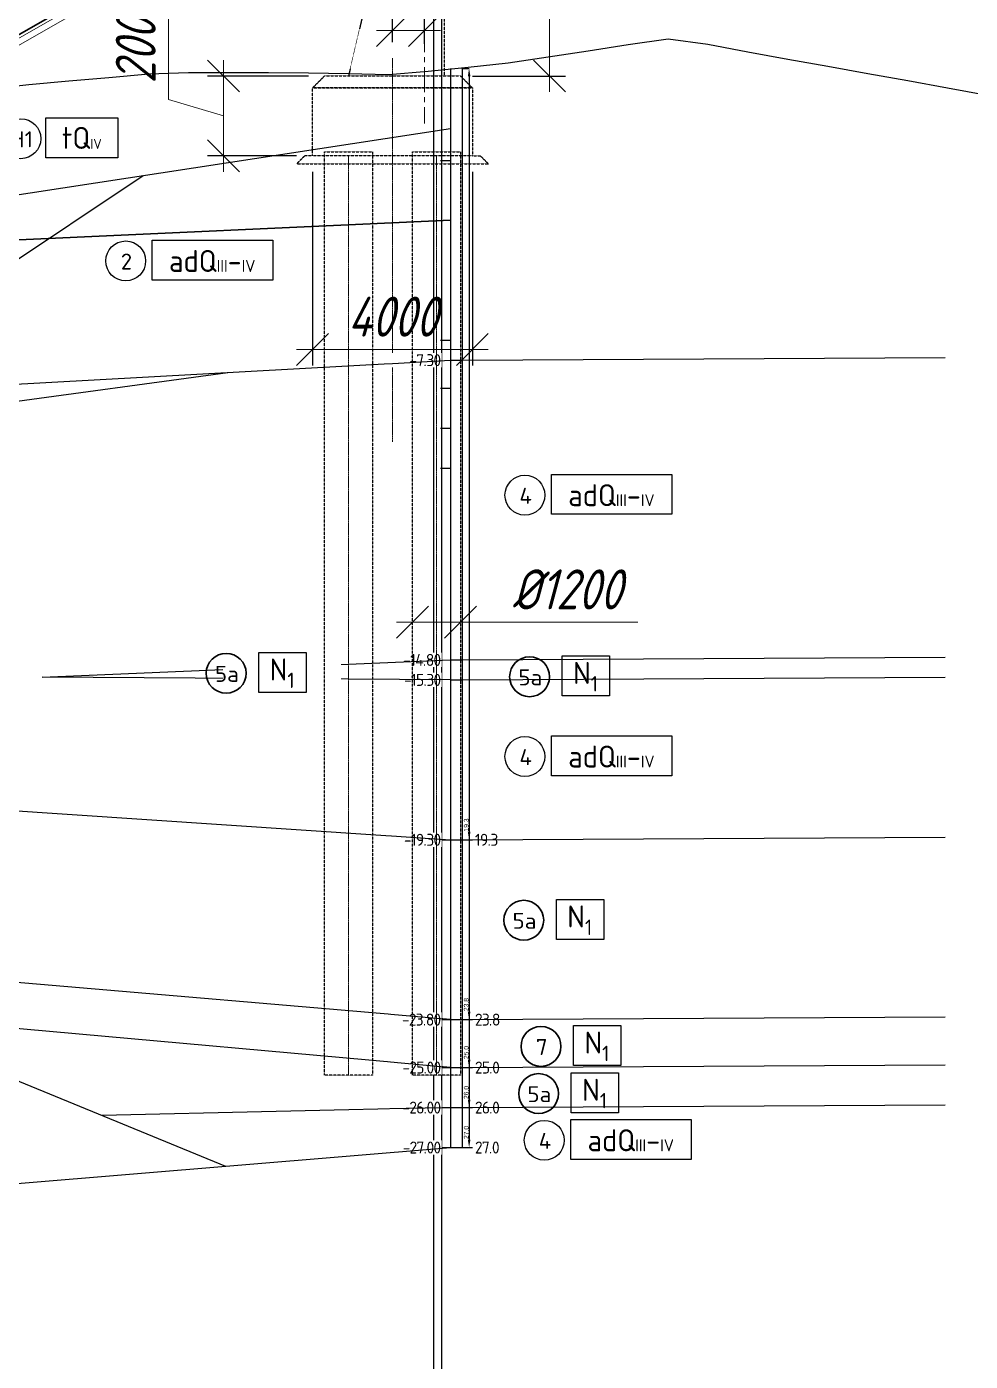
# Model space of a CAD drawing. Header units: millimetres. Extents: x 1864 to 10174863, y -4887456 to 5366151.
# Drawn here: x 8686598 to 8710220, y -20026 to 13367 of the extents above; entities that cross this region are included whole.
import ezdxf
from ezdxf.enums import TextEntityAlignment as Align

# ---------------------------------------------------------------- set-up
doc = ezdxf.new("R2010")
doc.units = ezdxf.units.MM
doc.linetypes.add('невидимая', pattern=[9.525, 6.35, -3.175])
doc.linetypes.add('осевая', pattern=[2, 1.25, -0.25, 0.25, -0.25])
for name, color, linetype, lineweight in [('1-Бетон', 106, 'Continuous', 35), ('ИС_Основная', 7, 'Continuous', 35), ('ИС_Ось', 3, 'осевая', 18), ('ИС_Размер', 3, 'Continuous', 18), ('ИС_Тонкая', 3, 'Continuous', 18)]:
    doc.layers.add(name, color=color, linetype=linetype, lineweight=lineweight)
doc.layers.add('_Defpoints', color=8, linetype='Continuous', plot=False)
doc.layers.add('Оси_Невидимые', color=5, linetype='Continuous', plot=False)
for name, color, linetype in [('geology', 250, 'Continuous'), ('Возрастные индексы', 1, 'Continuous'), ('Геология', 250, 'Continuous'), ('ИС_Невидимая', 4, 'невидимая'), ('Номера ИГЭ', 22, 'Continuous'), ('Отметки в скважинах', 7, 'Continuous'), ('Скважина', 170, 'Continuous'), ('Черный профиль', 3, 'Continuous')]:
    doc.layers.add(name, color=color, linetype=linetype)
doc.layers.add('Помощь_Невидимый', color=7, linetype='Continuous', lineweight=30, plot=False)
doc.styles.add('0', font='isocpeur.ttf', dxfattribs={"width": 0.8, "oblique": 15})
doc.styles.get("Standard").update_dxf_attribs({"font": 'arial.ttf'})
doc.styles.add('Стандарт-геология', font='romant.shx', dxfattribs={"width": 0.9, "height": 2.5})
doc.dimstyles.new('М400нов', dxfattribs={"dimscale": 400, "dimtxt": 2.5, "dimasz": 2, "dimexe": 1, "dimexo": 1, "dimgap": 0.8, "dimtad": 1, "dimdec": 0, "dimzin": 0, "dimdsep": 46, "dimtxsty": '0', "dimblk": 'OBLIQUE', "dimcen": 0.09, "dimdle": 1, "dimclrd": 256, "dimclre": 256, "dimclrt": 256, "dimadec": 4, "dimazin": 0, "dimtfac": 1, "dimtdec": 0, "dimtmove": 1, "dimatfit": 2, "dimfxl": 1, "dimtolj": 1, "dimtzin": 0, "dimlwd": -1, "dimarcsym": 0})
doc.dimstyles.new('Скважина', dxfattribs={"dimtxt": 1.2, "dimasz": 2, "dimexe": 0, "dimexo": 0, "dimgap": 0.1, "dimtad": 1, "dimjust": 2, "dimtoh": 1, "dimdec": 1, "dimlfac": 0.1, "dimrnd": 0.1, "dimzin": 0, "dimdsep": 46, "dimtxsty": 'Standard', "dimcen": 0, "dimdle": 1.5, "dimadec": 1, "dimazin": 0, "dimtfac": 1, "dimtdec": 1, "dimtofl": 0, "dimtmove": 0, "dimatfit": 3, "dimfxl": 3, "dimtolj": 1, "dimtzin": 0, "dimarcsym": 0})

# ---------------------------------------------------------------- blocks, each defined once
blk = doc.blocks.new('_OBLIQUE')
at = {"color": 0, "linetype": 'ByBlock', "lineweight": -2}
blk.add_line((0.5, 0.5), (-0.5, -0.5), dxfattribs=at)
blk = doc.blocks.new('*D976')
at = {"layer": 'Defpoints', "color": 0, "linetype": 'Continuous', "transparency": 16777216}
for p in [(8697304, 18133), (8697354, 12133), (8699685, 12133)]:
    blk.add_point(p, dxfattribs=at)
at = {"layer": 'ИС_Размер', "transparency": 16777216}
blk.add_line((8699685, 18533), (8699685, 11733), dxfattribs=at)
at = {"layer": 'ИС_Размер', "lineweight": -2, "transparency": 16777216}
for p, q in [((8697704, 18133), (8700085, 18133)), ((8697754, 12133), (8700085, 12133))]:
    blk.add_line(p, q, dxfattribs=at)
at = {"layer": 'ИС_Размер', "linetype": 'Continuous', "transparency": 16777216, "xscale": 800, "yscale": 800, "zscale": 800}
for p, rotation in [((8699685, 18133), 90), ((8699685, 12133), 270)]:
    blk.add_blockref('_OBLIQUE', p, dxfattribs=dict(at, rotation=rotation))
at = {"layer": 'ИС_Размер', "linetype": 'Continuous', "transparency": 16777216, "insert": (8698865, 15133), "char_height": 1000, "attachment_point": 5, "rotation": 90, "style": '0'}
blk.add_mtext('\\A1;6000', dxfattribs=at)
blk = doc.blocks.new('*D977')
at = {"layer": 'Defpoints', "color": 0, "linetype": 'Continuous', "transparency": 16777216}
for p in [(8696554, 13268), (8695755, 12581), (8696554, 12538)]:
    blk.add_point(p, dxfattribs=at)
at = {"layer": 'ИС_Размер', "lineweight": -2, "transparency": 16777216}
for p, q in [((8695755, 12981), (8695755, 13668)), ((8696554, 12938), (8696554, 13668))]:
    blk.add_line(p, q, dxfattribs=at)
at = {"layer": 'ИС_Размер', "transparency": 16777216}
blk.add_line((8695355, 13268), (8696954, 13268), dxfattribs=at)
at = {"layer": 'ИС_Размер', "linetype": 'Continuous', "transparency": 16777216, "xscale": 800, "yscale": 800, "zscale": 800, "rotation": 180}
blk.add_blockref('_OBLIQUE', (8695755, 13268), dxfattribs=at)
at = {"layer": 'ИС_Размер', "linetype": 'Continuous', "transparency": 16777216, "xscale": 800, "yscale": 800, "zscale": 800}
blk.add_blockref('_OBLIQUE', (8696554, 13268), dxfattribs=at)
at = {"layer": 'ИС_Размер', "linetype": 'Continuous', "transparency": 16777216, "insert": (8695755, 14488), "char_height": 1000, "attachment_point": 5, "style": '0'}
blk.add_mtext('\\A1;800', dxfattribs=at)
blk = doc.blocks.new('*D978')
at = {"layer": 'Defpoints', "color": 0, "linetype": 'Continuous', "transparency": 16777216}
for p in [(8694054, 12133), (8691527, 10133), (8693754, 10133)]:
    blk.add_point(p, dxfattribs=at)
at = {"layer": 'ИС_Размер', "transparency": 16777216}
for p, q in [((8690147, 11547), (8690147, 14535)), ((8691527, 12533), (8691527, 9733)), ((8691527, 11133), (8690147, 11547))]:
    blk.add_line(p, q, dxfattribs=at)
at = {"layer": 'ИС_Размер', "lineweight": -2, "transparency": 16777216}
for p, q in [((8693654, 12133), (8691127, 12133)), ((8693354, 10133), (8691127, 10133))]:
    blk.add_line(p, q, dxfattribs=at)
at = {"layer": 'ИС_Размер', "linetype": 'Continuous', "transparency": 16777216, "xscale": 800, "yscale": 800, "zscale": 800}
for p, rotation in [((8691527, 12133), 90), ((8691527, 10133), 270)]:
    blk.add_blockref('_OBLIQUE', p, dxfattribs=dict(at, rotation=rotation))
at = {"layer": 'ИС_Размер', "linetype": 'Continuous', "transparency": 16777216, "insert": (8689327, 13041), "char_height": 1000, "attachment_point": 5, "rotation": 90, "style": '0'}
blk.add_mtext('\\A1;2000', dxfattribs=at)
blk = doc.blocks.new('*D979')
at = {"layer": 'Defpoints', "color": 0, "linetype": 'Continuous', "transparency": 16777216}
for p in [(8693754, 10133), (8697754, 10133), (8697754, 5292)]:
    blk.add_point(p, dxfattribs=at)
at = {"layer": 'ИС_Размер', "lineweight": -2, "transparency": 16777216}
for p, q in [((8693754, 9733), (8693754, 4892)), ((8697754, 9733), (8697754, 4892))]:
    blk.add_line(p, q, dxfattribs=at)
at = {"layer": 'ИС_Размер', "transparency": 16777216}
blk.add_line((8693354, 5292), (8698154, 5292), dxfattribs=at)
at = {"layer": 'ИС_Размер', "linetype": 'Continuous', "transparency": 16777216, "xscale": 800, "yscale": 800, "zscale": 800, "rotation": 180}
blk.add_blockref('_OBLIQUE', (8693754, 5292), dxfattribs=at)
at = {"layer": 'ИС_Размер', "linetype": 'Continuous', "transparency": 16777216, "xscale": 800, "yscale": 800, "zscale": 800}
blk.add_blockref('_OBLIQUE', (8697754, 5292), dxfattribs=at)
at = {"layer": 'ИС_Размер', "linetype": 'Continuous', "transparency": 16777216, "insert": (8695754, 6112), "char_height": 1000, "attachment_point": 5, "style": '0'}
blk.add_mtext('\\A1;4000', dxfattribs=at)
blk = doc.blocks.new('*D982')
at = {"layer": 'Defpoints', "color": 0, "linetype": 'Continuous', "transparency": 16777216}
for p in [(8696257, -1532), (8697457, -1532), (8697457, -1532)]:
    blk.add_point(p, dxfattribs=at)
at = {"layer": 'ИС_Размер', "transparency": 16777216}
for p, q in [((8695857, -1532), (8697857, -1532)), ((8701896, -1532), (8697457, -1532))]:
    blk.add_line(p, q, dxfattribs=at)
at = {"layer": 'ИС_Размер', "linetype": 'Continuous', "transparency": 16777216, "xscale": 800, "yscale": 800, "zscale": 800, "rotation": 180}
blk.add_blockref('_OBLIQUE', (8696257, -1532), dxfattribs=at)
at = {"layer": 'ИС_Размер', "linetype": 'Continuous', "transparency": 16777216, "xscale": 800, "yscale": 800, "zscale": 800}
blk.add_blockref('_OBLIQUE', (8697457, -1532), dxfattribs=at)
at = {"layer": 'ИС_Размер', "linetype": 'Continuous', "transparency": 16777216, "insert": (8700122, -712), "char_height": 1000, "attachment_point": 5, "style": '0'}
blk.add_mtext('\\A1;%%C1200', dxfattribs=at)
blk = doc.blocks.new('A$C79B84F9B')
at = {"color": 18, "true_color": 0x000000}
blk.add_circle((4.99, 4.99), 4.99, dxfattribs=at)
at = {"layer": 'Возрастные индексы', "color": 250}
blk.add_lwpolyline([(11.62, 10.2), (41.78, 10.2), (41.78, 0.2), (11.62, 0.2)], close=True, dxfattribs=at)
at = {"layer": 'Номера ИГЭ', "color": 250, "style": 'Стандарт-геология'}
blk.add_text('4', height=4, dxfattribs=at).set_placement((5.17, 4.84), align=Align.MIDDLE)
at = {"layer": 'Возрастные индексы', "color": 250, "insert": (26.64, 4.99), "char_height": 3, "width": 29.5251, "attachment_point": 5, "style": 'Стандарт-геология', "bg_fill": 3, "box_fill_scale": 1, "bg_fill_color": 256, "bg_fill_transparency": 0}
blk.add_mtext('{\\H1.833x;аdQ}III{\\H1.833x;-}IV', dxfattribs=at)
blk = doc.blocks.new('*D1072')
at = {"layer": 'Defpoints', "color": 0, "transparency": 16777216}
for p in [(0, 90), (0, -180), (1.69, -180)]:
    blk.add_point(p, dxfattribs=at)
at = {"layer": 'Оси_Невидимые', "color": 0, "lineweight": -2, "transparency": 16777216}
for p, q in [((0, 90), (1.69, 90)), ((1.69, 88), (1.69, -178)), ((0, -180), (1.69, -180))]:
    blk.add_line(p, q, dxfattribs=at)
at = {"layer": 'Оси_Невидимые', "color": 0, "transparency": 16777216}
for points in [[(1.36, 88), (2.03, 88), (1.69, 90)], [(1.36, -178), (2.03, -178), (1.69, -180)]]:
    blk.add_solid(points, dxfattribs=at)
at = {"layer": 'Оси_Невидимые', "color": 0, "transparency": 16777216, "insert": (0.98, -176.23), "char_height": 1.2, "attachment_point": 5, "rotation": 90}
blk.add_mtext('\\A1;27.0', dxfattribs=at)
blk = doc.blocks.new('*U1063')
at = {"layer": 'Скважина'}
for p, q in [((-1.5, 0), (-1.5, -270)), ((1.5, -270), (1.5, 0)), ((-1.5, -270), (1.5, -270))]:
    blk.add_line(p, q, dxfattribs=at)
blk = doc.blocks.new('A$C84e8bafe')
at = {"color": 18, "true_color": 0x000000}
blk.add_circle((499, 499), 499, dxfattribs=at)
at = {"layer": 'Возрастные индексы', "color": 250}
blk.add_lwpolyline([(1162, 1020), (4178, 1020), (4178, 20), (1162, 20)], close=True, dxfattribs=at)
at = {"layer": 'Номера ИГЭ', "color": 250, "style": 'Стандарт-геология'}
blk.add_text('2', height=400, dxfattribs=at).set_placement((517, 484), align=Align.MIDDLE)
at = {"layer": 'Возрастные индексы', "color": 250, "insert": (2664, 499), "char_height": 300, "width": 2952.51, "attachment_point": 5, "style": 'Стандарт-геология', "bg_fill": 3, "box_fill_scale": 1, "bg_fill_color": 256, "bg_fill_transparency": 0}
blk.add_mtext('{\\H1.833x;аdQ}III{\\H1.833x;-}IV', dxfattribs=at)
blk = doc.blocks.new('*D1092')
at = {"layer": 'Defpoints', "color": 0, "transparency": 16777216}
for p in [(0, 80), (0, -180), (1.69, -180)]:
    blk.add_point(p, dxfattribs=at)
at = {"layer": 'Оси_Невидимые', "color": 0, "lineweight": -2, "transparency": 16777216}
for p, q in [((0, 80), (1.69, 80)), ((1.69, 78), (1.69, -178)), ((0, -180), (1.69, -180))]:
    blk.add_line(p, q, dxfattribs=at)
at = {"layer": 'Оси_Невидимые', "color": 0, "transparency": 16777216}
for points in [[(1.36, 78), (2.03, 78), (1.69, 80)], [(1.36, -178), (2.03, -178), (1.69, -180)]]:
    blk.add_solid(points, dxfattribs=at)
at = {"layer": 'Оси_Невидимые', "color": 0, "transparency": 16777216, "insert": (0.98, -176.23), "char_height": 1.2, "attachment_point": 5, "rotation": 90}
blk.add_mtext('\\A1;26.0', dxfattribs=at)
blk = doc.blocks.new('*D1094')
at = {"layer": 'Defpoints', "color": 0, "transparency": 16777216}
for p in [(0, 70), (0, -180), (1.69, -180)]:
    blk.add_point(p, dxfattribs=at)
at = {"layer": 'Оси_Невидимые', "color": 0, "lineweight": -2, "transparency": 16777216}
for p, q in [((0, 70), (1.69, 70)), ((1.69, 68), (1.69, -178)), ((0, -180), (1.69, -180))]:
    blk.add_line(p, q, dxfattribs=at)
at = {"layer": 'Оси_Невидимые', "color": 0, "transparency": 16777216}
for points in [[(1.36, 68), (2.03, 68), (1.69, 70)], [(1.36, -178), (2.03, -178), (1.69, -180)]]:
    blk.add_solid(points, dxfattribs=at)
at = {"layer": 'Оси_Невидимые', "color": 0, "transparency": 16777216, "insert": (0.98, -176.23), "char_height": 1.2, "attachment_point": 5, "rotation": 90}
blk.add_mtext('\\A1;25.0', dxfattribs=at)
blk = doc.blocks.new('*D1102')
at = {"layer": 'Defpoints', "color": 0, "transparency": 16777216}
for p in [(0, 58), (0, -180), (1.69, -180)]:
    blk.add_point(p, dxfattribs=at)
at = {"layer": 'Оси_Невидимые', "color": 0, "lineweight": -2, "transparency": 16777216}
for p, q in [((0, 58), (1.69, 58)), ((1.69, 56), (1.69, -178)), ((0, -180), (1.69, -180))]:
    blk.add_line(p, q, dxfattribs=at)
at = {"layer": 'Оси_Невидимые', "color": 0, "transparency": 16777216}
for points in [[(1.36, 56), (2.03, 56), (1.69, 58)], [(1.36, -178), (2.03, -178), (1.69, -180)]]:
    blk.add_solid(points, dxfattribs=at)
at = {"layer": 'Оси_Невидимые', "color": 0, "transparency": 16777216, "insert": (0.98, -176.23), "char_height": 1.2, "attachment_point": 5, "rotation": 90}
blk.add_mtext('\\A1;23.8', dxfattribs=at)
blk = doc.blocks.new('*D1104')
at = {"layer": 'Defpoints', "color": 0, "transparency": 16777216}
for p in [(0, 13), (0, -180), (1.69, -180)]:
    blk.add_point(p, dxfattribs=at)
at = {"layer": 'Оси_Невидимые', "color": 0, "lineweight": -2, "transparency": 16777216}
for p, q in [((0, 13), (1.69, 13)), ((1.69, 11), (1.69, -178)), ((0, -180), (1.69, -180))]:
    blk.add_line(p, q, dxfattribs=at)
at = {"layer": 'Оси_Невидимые', "color": 0, "transparency": 16777216}
for points in [[(1.36, 11), (2.03, 11), (1.69, 13)], [(1.36, -178), (2.03, -178), (1.69, -180)]]:
    blk.add_solid(points, dxfattribs=at)
at = {"layer": 'Оси_Невидимые', "color": 0, "transparency": 16777216, "insert": (0.98, -176.3), "char_height": 1.2, "attachment_point": 5, "rotation": 90}
blk.add_mtext('\\A1;19.3', dxfattribs=at)
blk = doc.blocks.new('A$C41da21a2')
at = {"layer": 'Возрастные индексы', "color": 250, "insert": (1899, 499), "char_height": 300, "width": 2952.51, "attachment_point": 5, "style": 'Стандарт-геология', "bg_fill": 3, "box_fill_scale": 1, "bg_fill_color": 256, "bg_fill_transparency": 0}
blk.add_mtext('\\A1;{\\H1.833x;N\\H0.7x;\\S^ 1;}', dxfattribs=at)
at = {"color": 18, "true_color": 0x000000}
blk.add_circle((499, 499), 499, dxfattribs=at)
at = {"layer": 'Возрастные индексы', "color": 250}
blk.add_lwpolyline([(1315, 1020), (2501, 1020), (2501, 20), (1315, 20)], close=True, dxfattribs=at)
at = {"layer": 'Номера ИГЭ', "color": 250, "style": 'Стандарт-геология'}
blk.add_text('5а', height=400, dxfattribs=at).set_placement((517, 484), align=Align.MIDDLE)
blk = doc.blocks.new('A$C721D11AD')
at = {"layer": 'Возрастные индексы', "color": 250, "insert": (1899, 499), "char_height": 300, "width": 2952.51, "attachment_point": 5, "style": 'Стандарт-геология', "bg_fill": 3, "box_fill_scale": 1, "bg_fill_color": 256, "bg_fill_transparency": 0}
blk.add_mtext('\\A1;{\\H1.833x;N\\H0.7x;\\S^ 1;}', dxfattribs=at)
at = {"color": 18, "true_color": 0x000000}
blk.add_circle((499, 499), 499, dxfattribs=at)
at = {"layer": 'Возрастные индексы', "color": 250}
blk.add_lwpolyline([(1315, 1020), (2501, 1020), (2501, 20), (1315, 20)], close=True, dxfattribs=at)
at = {"layer": 'Номера ИГЭ', "color": 250, "style": 'Стандарт-геология'}
blk.add_text('7', height=400, dxfattribs=at).set_placement((517, 484), align=Align.MIDDLE)
blk = doc.blocks.new('A$C29696E8B')
at = {"color": 18, "true_color": 0x000000}
blk.add_circle((5, 5), 5, dxfattribs=at)
at = {"layer": 'Возрастные индексы', "color": 250, "insert": (20.27, 5.2), "char_height": 3, "width": 15, "attachment_point": 5, "style": 'Стандарт-геология', "bg_fill": 3, "box_fill_scale": 1, "bg_fill_color": 256, "bg_fill_transparency": 0}
blk.add_mtext('{\\H1.833x;tQ\\H0.4546x;IV}', dxfattribs=at)
at = {"layer": 'Номера ИГЭ', "color": 250, "style": 'Стандарт-геология'}
blk.add_text('Н1', height=4, dxfattribs=at).set_placement((5.16, 4.85), align=Align.MIDDLE)
at = {"layer": 'Возрастные индексы', "color": 250}
blk.add_lwpolyline([(11.27, 10.2), (29.29, 10.2), (29.29, 0.2), (11.27, 0.2)], close=True, dxfattribs=at)
blk = doc.blocks.new('*U1071')
at = {"layer": 'Отметки в скважинах'}
for p, q in [((-5.5, -180), (-3, -180)), ((0, -180), (2.5, -180))]:
    blk.add_line(p, q, dxfattribs=at)
at = {"layer": 'Помощь_Невидимый', "color": 5, "lineweight": -3}
for p, q in [((-5.5, -10), (-3, -10)), ((0, -180), (2.5, -180))]:
    blk.add_line(p, q, dxfattribs=at)
at = {"layer": 'Оси_Невидимые'}
dim = blk.add_aligned_dim(p1=(0, 90), p2=(0, -180), distance=1.69, dimstyle='Скважина', dxfattribs=at)
dim.commit()
dim.dimension.update_dxf_attribs({"geometry": '*D1072', "text_midpoint": (0.98, -176.23)})
at = {"layer": 'Отметки в скважинах', "lineweight": 13, "insert": (3.15, -180), "char_height": 3, "width": 7.6116, "attachment_point": 4, "style": 'Стандарт-геология', "bg_fill": 3, "box_fill_scale": 1.1, "bg_fill_color": 256, "bg_fill_transparency": 0}
blk.add_mtext('{\\T0.9;27.0}', dxfattribs=at)
blk = doc.blocks.new('*U1091')
at = {"layer": 'Отметки в скважинах'}
for p, q in [((-5.5, -180), (-3, -180)), ((0, -180), (2.5, -180))]:
    blk.add_line(p, q, dxfattribs=at)
at = {"layer": 'Помощь_Невидимый', "color": 5, "lineweight": -3}
for p, q in [((-5.5, -10), (-3, -10)), ((0, -180), (2.5, -180))]:
    blk.add_line(p, q, dxfattribs=at)
at = {"layer": 'Оси_Невидимые'}
dim = blk.add_aligned_dim(p1=(0, 80), p2=(0, -180), distance=1.69, dimstyle='Скважина', dxfattribs=at)
dim.commit()
dim.dimension.update_dxf_attribs({"geometry": '*D1092', "text_midpoint": (0.98, -176.23)})
at = {"layer": 'Отметки в скважинах', "lineweight": 13, "insert": (3.15, -180), "char_height": 3, "width": 7.6116, "attachment_point": 4, "style": 'Стандарт-геология', "bg_fill": 3, "box_fill_scale": 1.1, "bg_fill_color": 256, "bg_fill_transparency": 0}
blk.add_mtext('{\\T0.9;26.0}', dxfattribs=at)
blk = doc.blocks.new('*U1093')
at = {"layer": 'Отметки в скважинах'}
for p, q in [((-5.5, -180), (-3, -180)), ((0, -180), (2.5, -180))]:
    blk.add_line(p, q, dxfattribs=at)
at = {"layer": 'Помощь_Невидимый', "color": 5, "lineweight": -3}
for p, q in [((-5.5, -10), (-3, -10)), ((0, -180), (2.5, -180))]:
    blk.add_line(p, q, dxfattribs=at)
at = {"layer": 'Оси_Невидимые'}
dim = blk.add_aligned_dim(p1=(0, 70), p2=(0, -180), distance=1.69, dimstyle='Скважина', dxfattribs=at)
dim.commit()
dim.dimension.update_dxf_attribs({"geometry": '*D1094', "text_midpoint": (0.98, -176.23)})
at = {"layer": 'Отметки в скважинах', "lineweight": 13, "insert": (3.15, -180), "char_height": 3, "width": 7.6116, "attachment_point": 4, "style": 'Стандарт-геология', "bg_fill": 3, "box_fill_scale": 1.1, "bg_fill_color": 256, "bg_fill_transparency": 0}
blk.add_mtext('{\\T0.9;25.0}', dxfattribs=at)
blk = doc.blocks.new('*U1101')
at = {"layer": 'Отметки в скважинах'}
for p, q in [((-5.5, -180), (-3, -180)), ((0, -180), (2.5, -180))]:
    blk.add_line(p, q, dxfattribs=at)
at = {"layer": 'Помощь_Невидимый', "color": 5, "lineweight": -3}
for p, q in [((-5.5, -10), (-3, -10)), ((0, -180), (2.5, -180))]:
    blk.add_line(p, q, dxfattribs=at)
at = {"layer": 'Оси_Невидимые'}
dim = blk.add_aligned_dim(p1=(0, 58), p2=(0, -180), distance=1.69, dimstyle='Скважина', dxfattribs=at)
dim.commit()
dim.dimension.update_dxf_attribs({"geometry": '*D1102', "text_midpoint": (0.98, -176.23)})
at = {"layer": 'Отметки в скважинах', "lineweight": 13, "insert": (3.15, -180), "char_height": 3, "width": 7.6116, "attachment_point": 4, "style": 'Стандарт-геология', "bg_fill": 3, "box_fill_scale": 1.1, "bg_fill_color": 256, "bg_fill_transparency": 0}
blk.add_mtext('{\\T0.9;23.8}', dxfattribs=at)
blk = doc.blocks.new('*U1103')
at = {"layer": 'Отметки в скважинах'}
for p, q in [((-5.5, -180), (-3, -180)), ((0, -180), (2.5, -180))]:
    blk.add_line(p, q, dxfattribs=at)
at = {"layer": 'Помощь_Невидимый', "color": 5, "lineweight": -3}
for p, q in [((-5.5, -10), (-3, -10)), ((0, -180), (2.5, -180))]:
    blk.add_line(p, q, dxfattribs=at)
at = {"layer": 'Оси_Невидимые'}
dim = blk.add_aligned_dim(p1=(0, 13), p2=(0, -180), distance=1.69, dimstyle='Скважина', dxfattribs=at)
dim.commit()
dim.dimension.update_dxf_attribs({"geometry": '*D1104', "text_midpoint": (0.98, -176.3)})
at = {"layer": 'Отметки в скважинах', "lineweight": 13, "insert": (3.15, -180), "char_height": 3, "width": 7.6116, "attachment_point": 4, "style": 'Стандарт-геология', "bg_fill": 3, "box_fill_scale": 1.1, "bg_fill_color": 256, "bg_fill_transparency": 0}
blk.add_mtext('{\\T0.9;19.3}', dxfattribs=at)
blk = doc.blocks.new('нов геол')
at = {"layer": 'geology'}
blk.add_line((8634019, 417646), (8649845, 419815), dxfattribs=at)
blk.add_lwpolyline([(8640499, 403763), (8649790, 399954)], dxfattribs=at)
at = {"color": 6, "linetype": 'Continuous'}
blk.add_blockref('A$C721D11AD', (8657185, 402451), dxfattribs=at)
at = {"layer": 'geology'}
blk.add_blockref('A$C84e8bafe', (8646790, 422104), dxfattribs=at)
at = {"layer": 'Геология', "color": 18, "true_color": 0x000000, "xscale": 100, "yscale": 100, "zscale": 100}
blk.add_blockref('A$C79B84F9B', (8656783, 416243), dxfattribs=at)
at = {"layer": 'geology'}
blk.add_line((8639496, 419247), (8647723, 424743), dxfattribs=at)
at = {"layer": '1-Бетон', "color": 6}
blk.add_blockref('A$C41da21a2', (8657126, 401271), dxfattribs=at)
at = {"layer": 'Скважина', "color": 0, "xscale": 100, "yscale": 100, "zscale": 100}
blk.add_blockref('*U1071', (8655716, 418420), dxfattribs=at)
at = {"layer": 'geology'}
blk.add_lwpolyline([(8655716, 420120), (8667805, 420186)], dxfattribs=at)
at = {"layer": 'Геология', "color": 18, "true_color": 0x000000, "flags": 128}
for points in [[(8655416, 420120), (8655716, 420120)], [(8655416, 412620), (8655716, 412620)], [(8655416, 412120), (8655716, 412120)], [(8655416, 408120), (8655716, 408120)], [(8655416, 403620), (8655716, 403620)], [(8655416, 402420), (8655716, 402420)], [(8655416, 401420), (8655716, 401420)]]:
    blk.add_lwpolyline(points, dxfattribs=at)
at = {"layer": 'geology', "color": 5, "xscale": 100, "yscale": 100, "zscale": 100}
blk.add_blockref('*U1063', (8655566, 427420), dxfattribs=at)
at = {"layer": 'Геология', "color": 18, "true_color": 0x000000, "xscale": 100, "yscale": 100, "zscale": 100}
blk.add_blockref('A$C79B84F9B', (8657267, 400102), dxfattribs=at)
at = {"layer": 'Отметки в скважинах', "color": 0, "lineweight": 13, "insert": (8655166, 400420), "char_height": 300, "width": 1241.03, "attachment_point": 6, "style": 'Стандарт-геология', "bg_fill": 3, "box_fill_scale": 1.1, "bg_fill_color": 256, "bg_fill_transparency": 0}
blk.add_mtext('{\\T0.9;-27.00}', dxfattribs=at)
at = {"layer": 'geology', "color": 6}
blk.add_lwpolyline([(8503260, 397476), (8531811, 396703), (8532111, 396703), (8548961, 400706), (8549261, 400706), (8564845, 395662), (8565145, 395662), (8600579, 395076), (8600879, 395071), (8633719, 398646), (8634019, 398646), (8655416, 400420)], dxfattribs=at)
at = {"layer": 'Скважина', "color": 0, "xscale": 100, "yscale": 100, "zscale": 100}
blk.add_blockref('*U1091', (8655716, 419420), dxfattribs=at)
at = {"layer": 'geology'}
blk.add_lwpolyline([(8655716, 401420), (8667805, 401486)], dxfattribs=at)
at = {"layer": 'Скважина', "color": 0, "xscale": 100, "yscale": 100, "zscale": 100}
blk.add_blockref('*U1093', (8655716, 420420), dxfattribs=at)
at = {"layer": 'Отметки в скважинах', "color": 0, "lineweight": 13, "insert": (8655166, 401420), "char_height": 300, "width": 1241.03, "attachment_point": 6, "style": 'Стандарт-геология', "bg_fill": 3, "box_fill_scale": 1.1, "bg_fill_color": 256, "bg_fill_transparency": 0}
blk.add_mtext('{\\T0.9;-26.00}', dxfattribs=at)
at = {"layer": 'geology'}
blk.add_line((8655416, 401420), (8646690, 401225), dxfattribs=at)
blk.add_lwpolyline([(8655716, 402420), (8667805, 402486)], dxfattribs=at)
at = {"layer": 'Скважина', "color": 0, "xscale": 100, "yscale": 100, "zscale": 100}
blk.add_blockref('*U1101', (8655716, 421620), dxfattribs=at)
at = {"layer": 'Отметки в скважинах', "color": 0, "lineweight": 13, "insert": (8655166, 402420), "char_height": 300, "width": 1241.03, "attachment_point": 6, "style": 'Стандарт-геология', "bg_fill": 3, "box_fill_scale": 1.1, "bg_fill_color": 256, "bg_fill_transparency": 0}
blk.add_mtext('{\\T0.9;-25.00}', dxfattribs=at)
at = {"layer": 'geology'}
blk.add_lwpolyline([(8655716, 403620), (8667805, 403686)], dxfattribs=at)
at = {"layer": '1-Бетон', "color": 6}
blk.add_blockref('A$C41da21a2', (8656754, 405608), dxfattribs=at)
at = {"layer": 'Скважина', "color": 0, "xscale": 100, "yscale": 100, "zscale": 100}
blk.add_blockref('*U1103', (8655716, 426120), dxfattribs=at)
at = {"layer": 'Отметки в скважинах', "color": 0, "lineweight": 13, "insert": (8655166, 403620), "char_height": 300, "width": 1241.03, "attachment_point": 6, "style": 'Стандарт-геология', "bg_fill": 3, "box_fill_scale": 1.1, "bg_fill_color": 256, "bg_fill_transparency": 0}
blk.add_mtext('{\\T0.9;-23.80}', dxfattribs=at)
at = {"layer": 'geology'}
for p, q in [((8634019, 422646), (8655416, 425920)), ((8655416, 403620), (8634019, 405446)), ((8655416, 402420), (8634019, 404346))]:
    blk.add_line(p, q, dxfattribs=at)
blk.add_lwpolyline([(8655716, 408120), (8667805, 408186)], dxfattribs=at)
at = {"layer": 'ИС_Основная', "color": 146, "linetype": 'Continuous', "true_color": 0x105689}
blk.add_line((8634019, 422646), (8655416, 423620), dxfattribs=at)
at = {"layer": '1-Бетон', "color": 6}
blk.add_blockref('A$C41da21a2', (8656900, 411700), dxfattribs=at)
at = {"layer": 'Геология', "color": 18, "true_color": 0x000000, "xscale": 100, "yscale": 100, "zscale": 100}
blk.add_blockref('A$C79B84F9B', (8656783, 409704), dxfattribs=at)
at = {"layer": 'Отметки в скважинах', "color": 0, "lineweight": 13, "char_height": 300, "width": 1241.03, "attachment_point": 6, "style": 'Стандарт-геология', "bg_fill": 3, "box_fill_scale": 1.1, "bg_fill_color": 256, "bg_fill_transparency": 0}
for s, insert in [('{\\T0.9;-7.30}', (8655166, 420120)), ('{\\T0.9;-15.30}', (8655166, 412120)), ('{\\T0.9;-19.30}', (8655166, 408120))]:
    blk.add_mtext(s, dxfattribs=dict(at, insert=insert))
at = {"layer": 'geology'}
for p, q in [((8634019, 418946), (8655416, 420120)), ((8634019, 409546), (8655416, 408120))]:
    blk.add_line(p, q, dxfattribs=at)
for points in [[(8655716, 412620), (8667805, 412686)], [(8655416, 412120), (8645200, 412188)], [(8655716, 412120), (8667805, 412186)]]:
    blk.add_lwpolyline(points, dxfattribs=at)
at = {"layer": 'Геология', "color": 18, "true_color": 0x000000, "xscale": 100, "yscale": 100, "zscale": 100}
blk.add_blockref('A$C29696E8B', (8644163, 425162), dxfattribs=at)
at = {"layer": 'Отметки в скважинах', "color": 0, "lineweight": 13, "insert": (8655166, 412620), "char_height": 300, "width": 1241.03, "attachment_point": 6, "style": 'Стандарт-геология', "bg_fill": 3, "box_fill_scale": 1.1, "bg_fill_color": 256, "bg_fill_transparency": 0}
blk.add_mtext('{\\T0.9;-14.80}', dxfattribs=at)
at = {"layer": 'geology'}
blk.add_lwpolyline([(8645200, 412188), (8655416, 412620)], dxfattribs=at)
at = {"layer": '1-Бетон', "color": 6}
blk.add_blockref('A$C41da21a2', (8649305, 411787), dxfattribs=at)

msp = doc.modelspace()

# ---------------------------------------------------------------- linework, layer by layer
at = {"layer": '_Defpoints'}
for p in [(8696793.8, 19000.1), (8696993.8, 19000.1)]:
    msp.add_xline(p, (0, 1), dxfattribs=at)
at = {"layer": 'ИС_Невидимая', "ltscale": 0.3}
for points in [[(8696054.2, 18128.8), (8694654.5, 12133.4), (8697054.5, 12133.4), (8697054, 18133.4), (8696054.2, 18133.4)], [(8693754.3, 10133.4), (8693554.3, 10133.4), (8693353.2, 9932.2)], [(8697753.9, 10133.4), (8697953.9, 10133.2), (8698154.6, 9932.3)], [(8693354.1, 9932.3), (8698154.6, 9932.3)]]:
    msp.add_lwpolyline(points, dxfattribs=at)
for points in [[(8697754.3, 11833.4), (8693754.3, 11833.4), (8694054.3, 12133.4), (8697454.8, 12133.4)], [(8697754.3, 10133.4), (8693754.3, 10133.4), (8693754.3, 11833.4), (8697754.3, 11833.4)]]:
    msp.add_lwpolyline(points, close=True, dxfattribs=at)
at = {"layer": 'ИС_Основная'}
msp.add_lwpolyline([(8682006.8, 10663.4), (8689990.9, 15225.8), (8695221.8, 18713), (8697098.8, 18713)], dxfattribs=at)
at = {"layer": 'ИС_Ось', "ltscale": 500}
msp.add_lwpolyline([(8696554.4, 19355.9), (8696554.1, 10948.8)], dxfattribs=at)
at = {"layer": 'ИС_Ось'}
msp.add_lwpolyline([(8695754.3, 2976.9), (8695754.3, 12580.6)], dxfattribs=at)
at = {"layer": 'ИС_Тонкая'}
for points in [[(8682392, 10791.4), (8690033, 15157.7), (8695246, 18633), (8695721.8, 18633)], [(8683113.8, 11031.1), (8690111.9, 15030), (8695291.4, 18483), (8695721.8, 18483)]]:
    msp.add_lwpolyline(points, dxfattribs=at)
at = {"layer": 'Черный профиль', "linetype": 'Continuous', "flags": 128}
msp.add_lwpolyline([(8685652.2, 11810.2), (8686652.2, 11917), (8687652.2, 12008.2), (8688652.2, 12097.9), (8689652.2, 12185.6), (8690652.2, 12223), (8691652.2, 12221.7), (8692652.2, 12219.5), (8693652.2, 12209.4), (8694652.2, 12194), (8695652.2, 12173), (8696652.2, 12251.8), (8697652.2, 12353.5), (8698652.2, 12462.4), (8699652.2, 12614.9), (8700652.2, 12766.8), (8701652.2, 12918.2), (8702652.2, 13067.3), (8703652.2, 12931), (8704652.2, 12737.4), (8705652.2, 12557.8), (8706652.2, 12377.9), (8707652.2, 12197.6), (8708652.2, 12016.8), (8709652.2, 11836.4), (8710652.2, 11656.3)], dxfattribs=at)

# ---------------------------------------------------------------- dimensions: what is measured, and where the dimension line sits
at = {"layer": 'ИС_Размер', "linetype": 'Continuous'}
for base, p1, p2, picture, middle in [((8699685.1, 12133.4), (8697304.4, 18133.4), (8697353.7, 12133.4), '*D976', (8698865.1, 15133.4)), ((8691527.3, 10133.4), (8694054.3, 12133.4), (8693754.3, 10133.4), '*D978', (8689327.3, 11867.4))]:
    dim = msp.add_linear_dim(base=base, p1=p1, p2=p2, angle=90, dimstyle='М400нов', dxfattribs=at)
    dim.commit()
    dim.dimension.update_dxf_attribs({"geometry": picture, "text_midpoint": middle})
dim = msp.add_linear_dim(base=(8696554.4, 13267.8), p1=(8695754.6, 12580.6), p2=(8696554.4, 12538.1), dimstyle='М400нов', dxfattribs=at)
dim.commit()
dim.dimension.update_dxf_attribs({"geometry": '*D977', "text_midpoint": (8695754.6, 13667.8), "dimtype": 160})
dim = msp.add_linear_dim(base=(8697754.3, 5291.6), p1=(8693754.3, 10133.4), p2=(8697754.3, 10133.4), dimstyle='М400нов', override={"dimrnd": 5}, dxfattribs=at)
dim.commit()
dim.dimension.update_dxf_attribs({"geometry": '*D979', "text_midpoint": (8695754.3, 6111.6)})
dim = msp.add_linear_dim(base=(8697456.6, -1531.6), p1=(8696256.6, -1531.6), p2=(8697456.6, -1531.6), text='%%C<>', dimstyle='М400нов', dxfattribs=at)
dim.commit()
dim.dimension.update_dxf_attribs({"geometry": '*D982', "text_midpoint": (8700121.8, -1928.3), "dimtype": 160})

# ---------------------------------------------------------------- next in the draw order: block references
at = {"layer": '1-Бетон'}
msp.add_blockref('нов геол', (41788.4, -415097.2), dxfattribs=at)

# ---------------------------------------------------------------- next in the draw order: linework, layer by layer
at = {"layer": 'ИС_Невидимая', "ltscale": 0.3}
for points in [[(8694056.9, 10233.4), (8695256.9, 10233.4), (8695254.5, -12866.6), (8694054.5, -12866.6)], [(8696256.9, 10233.4), (8697456.9, 10233.4), (8697454.5, -12866.6), (8696254.5, -12866.6)]]:
    msp.add_lwpolyline(points, close=True, dxfattribs=at)
at = {"layer": 'ИС_Ось'}
for points in [[(8694654.5, 10133.4), (8694654.5, -12866.6)], [(8696854.5, 10133.4), (8696854.5, -12866.6)]]:
    msp.add_lwpolyline(points, dxfattribs=at)

doc.saveas('drawing.dxf')
